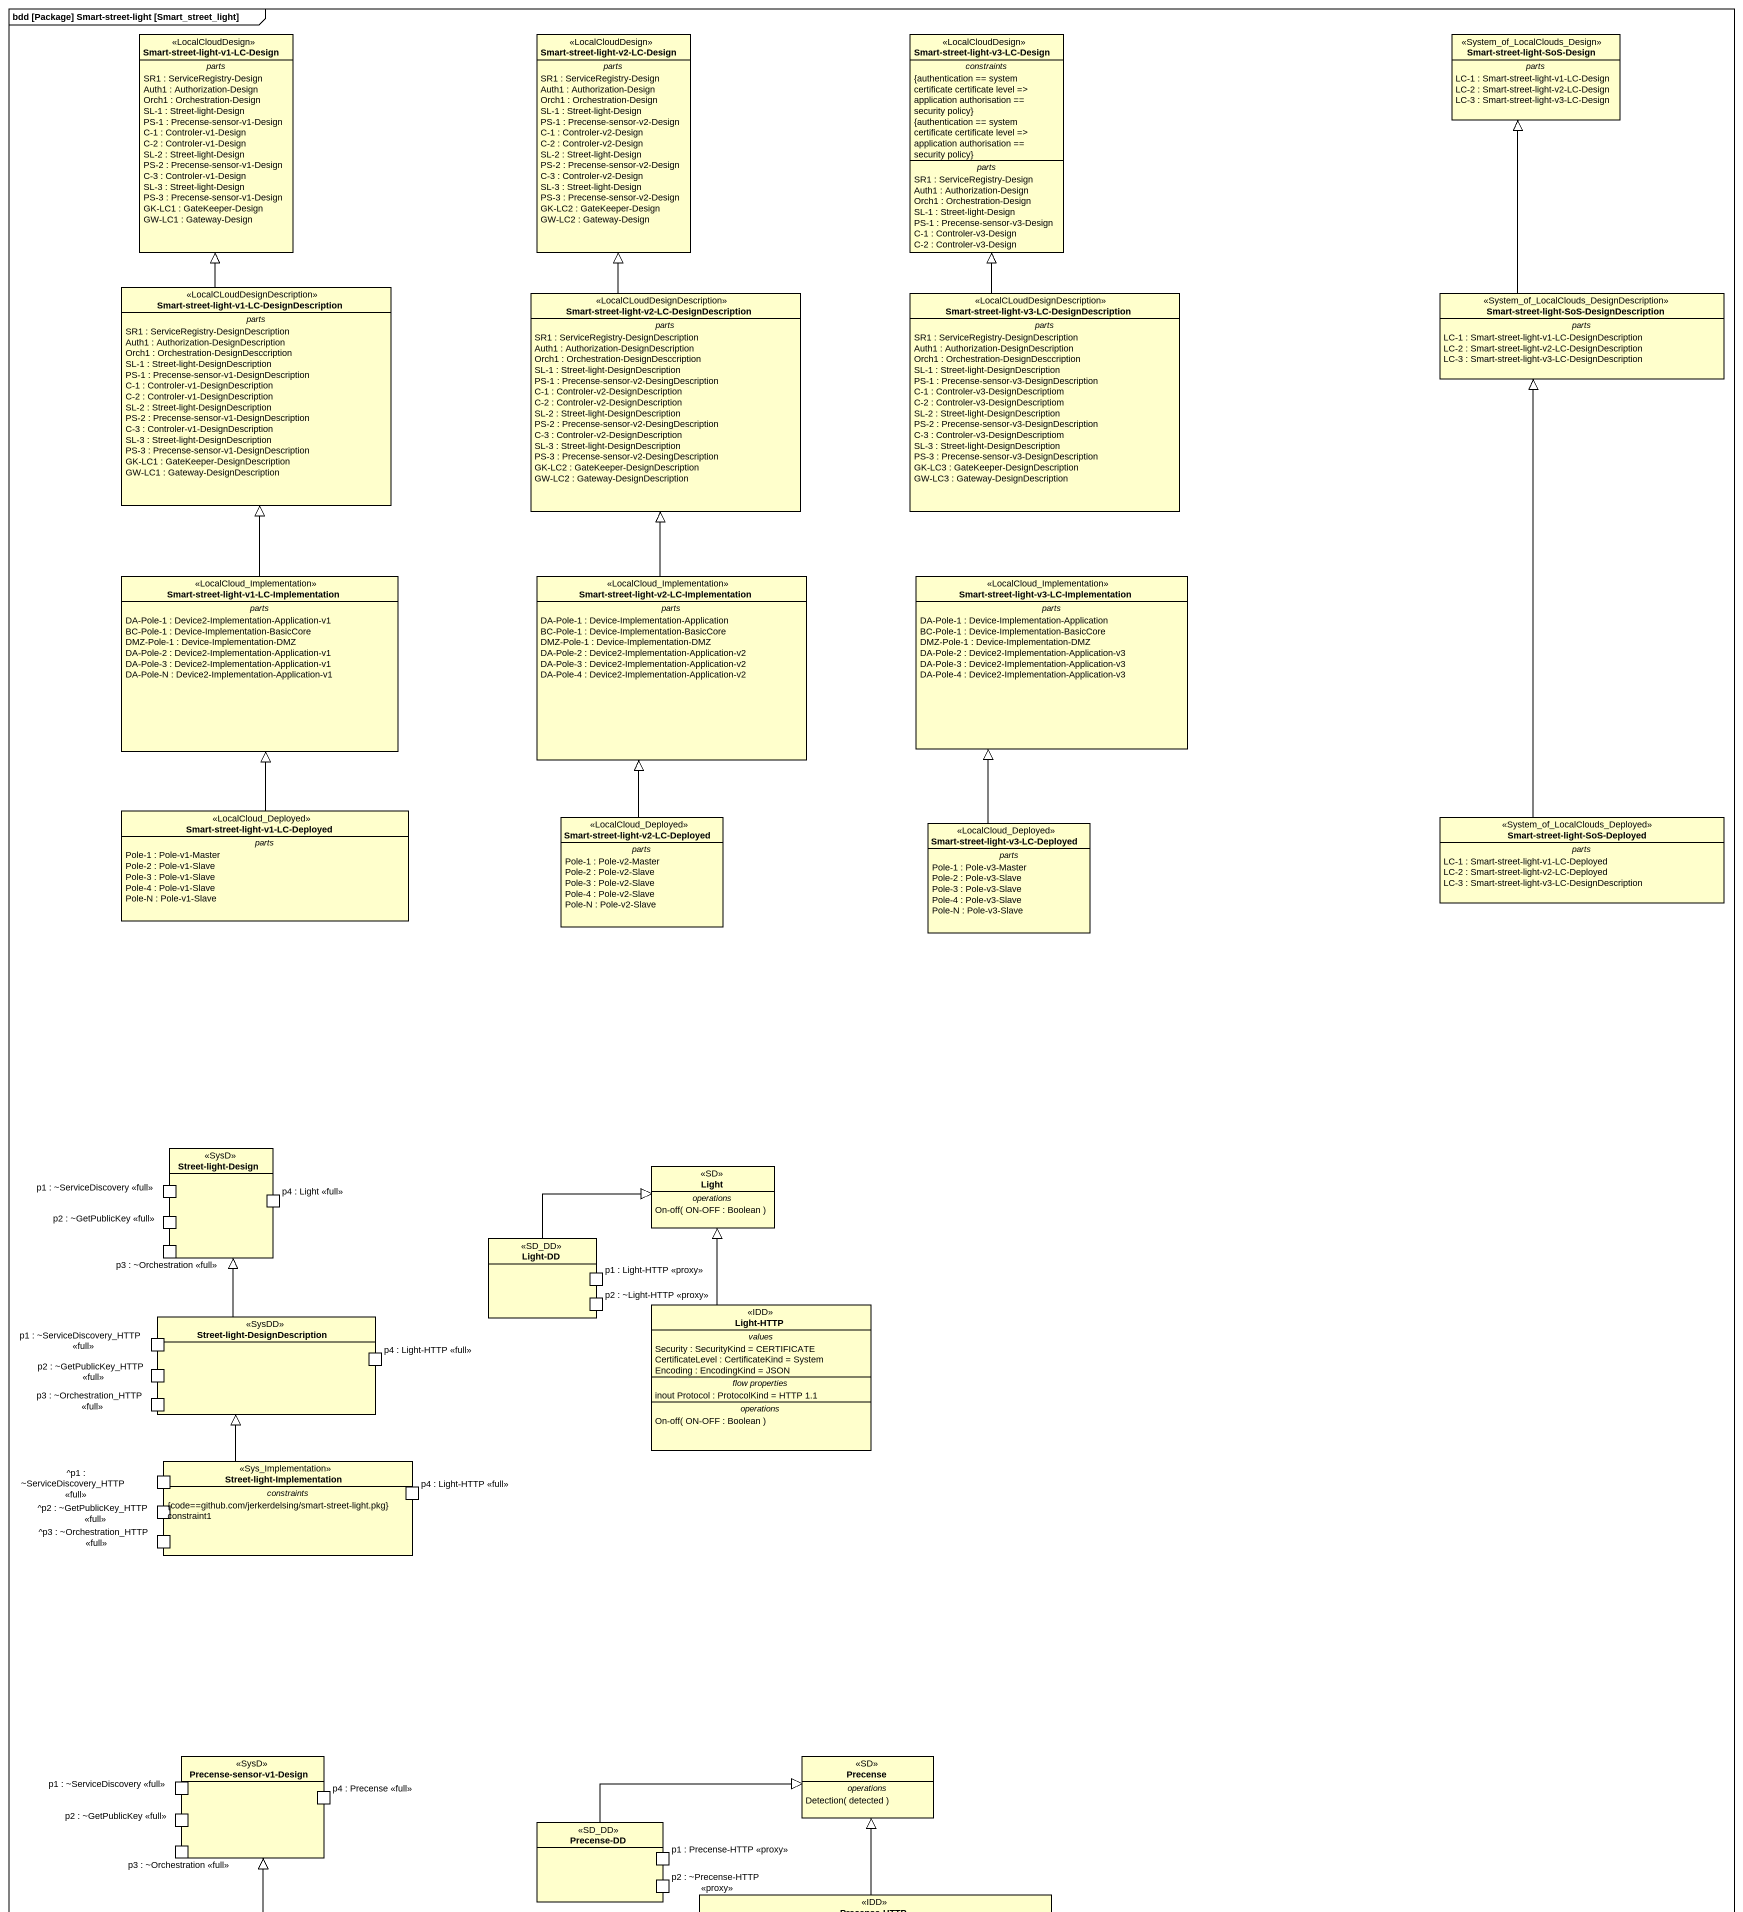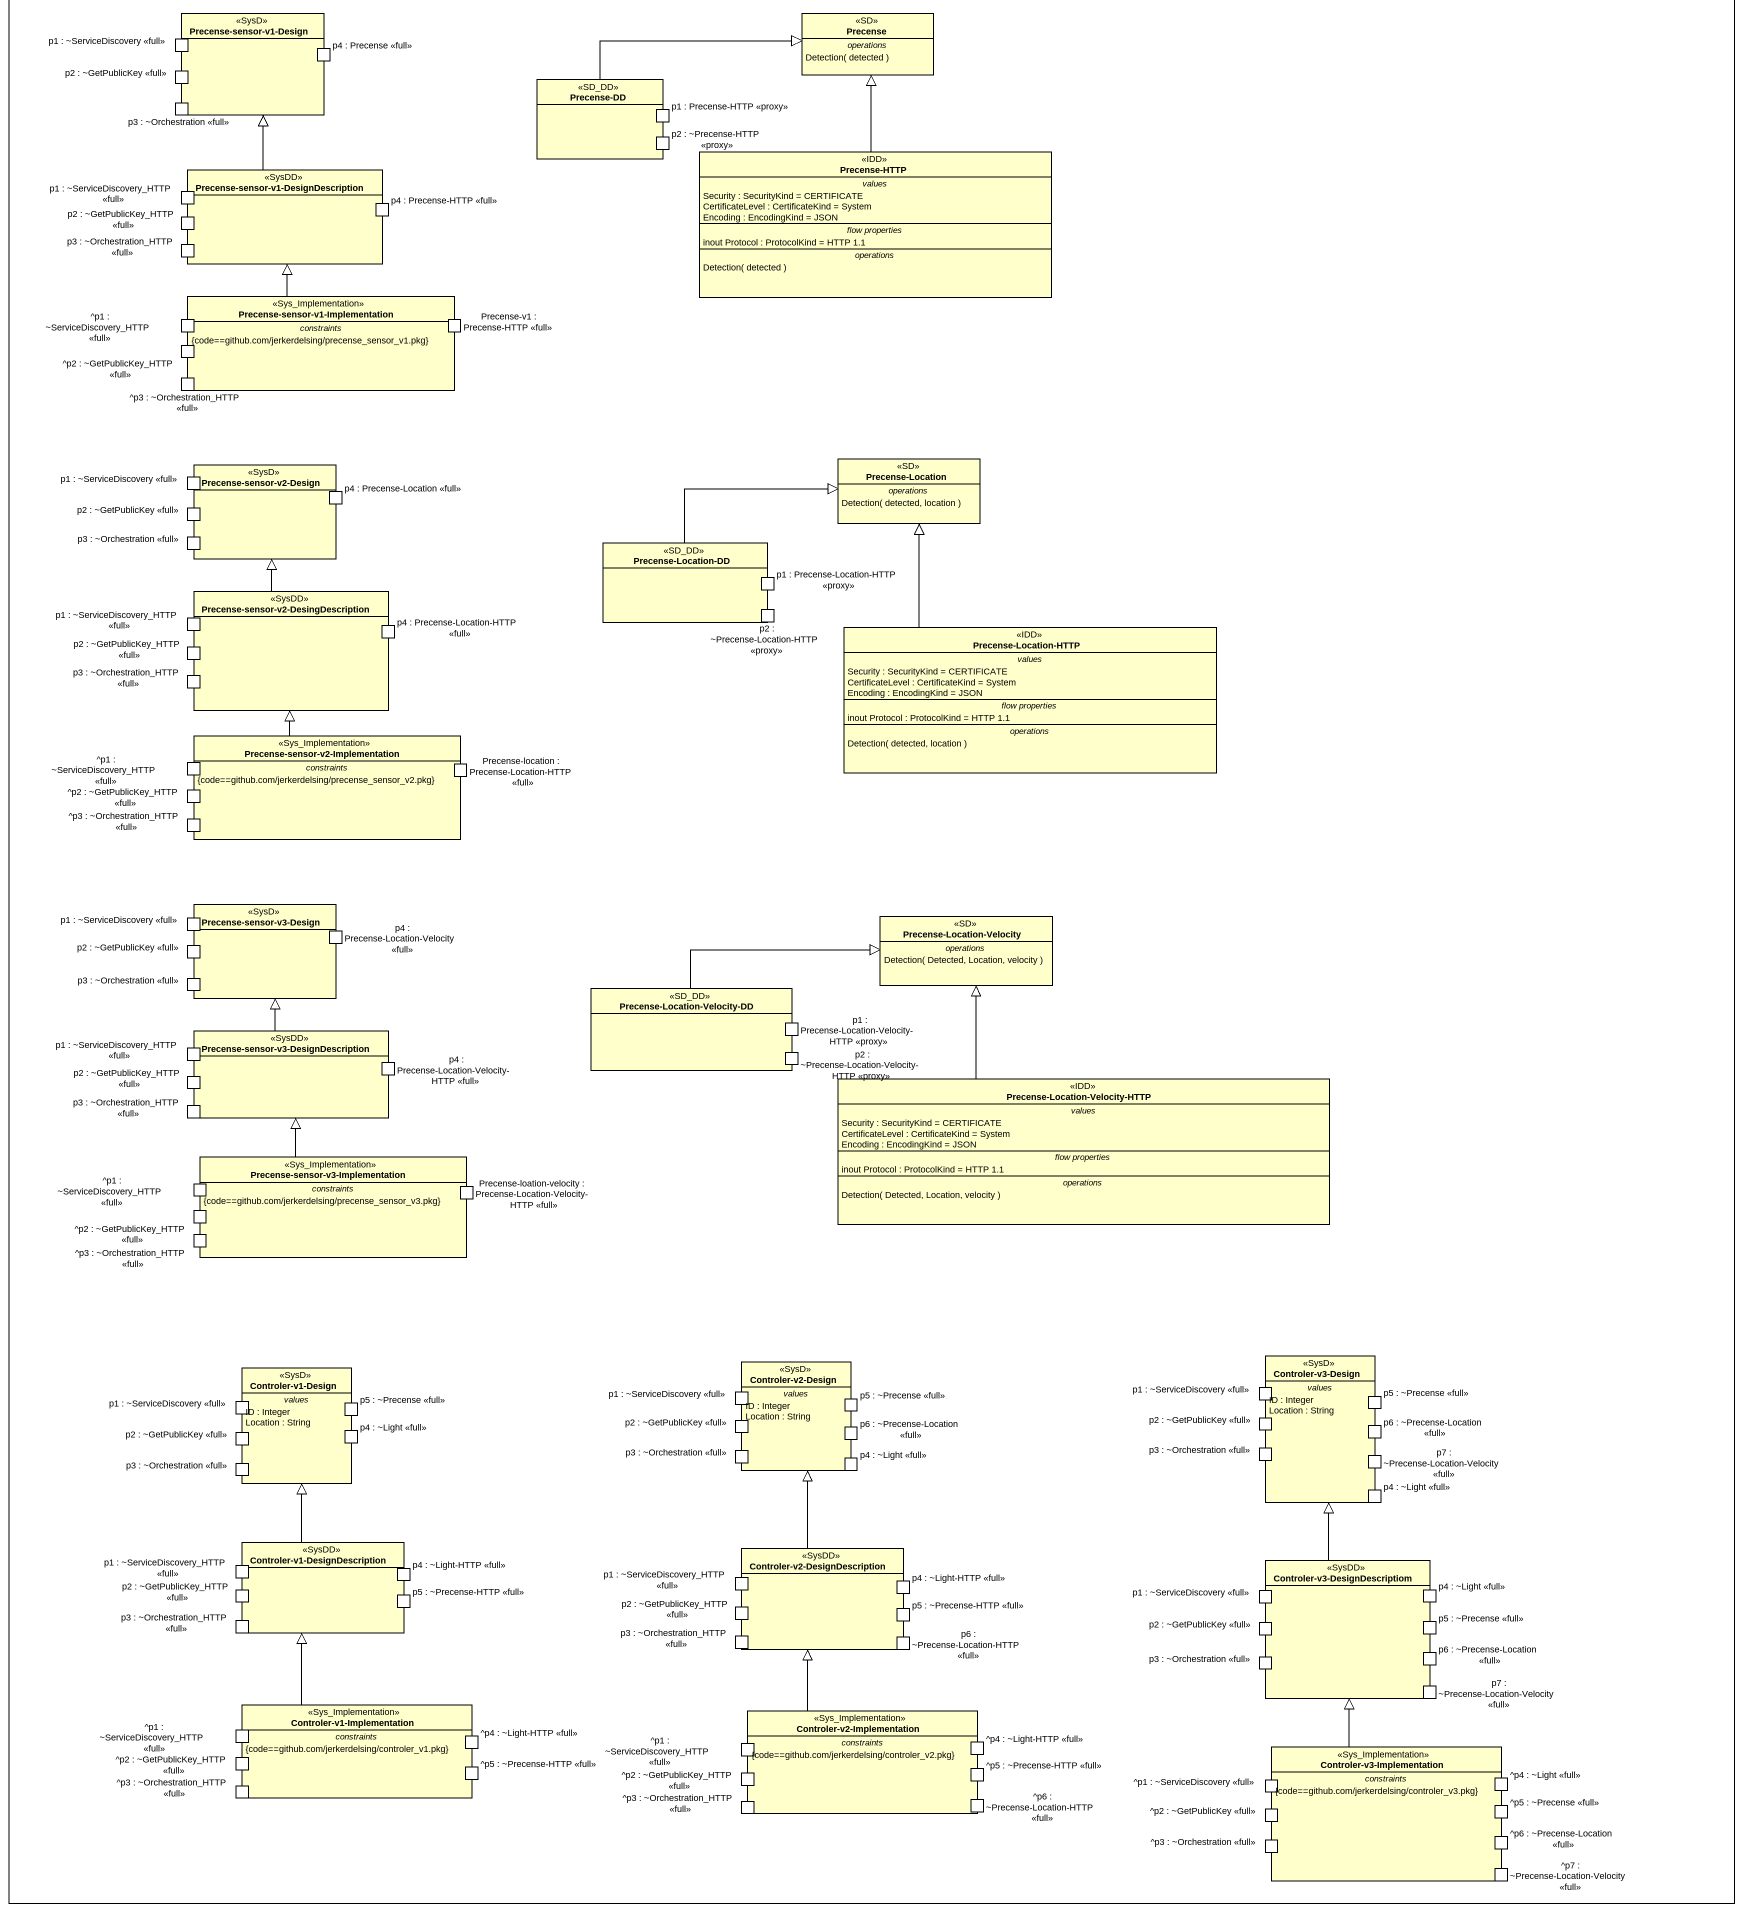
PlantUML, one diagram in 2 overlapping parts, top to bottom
@startuml
mainframe bdd [Package] Smart-street-light [Smart_street_light]
allowmixing
hide circle
hide empty members
class "Smart-street-light-v1-LC-Design" as Smart_street_light_v1_LC <<LocalCloudDesign>> {
  -- parts --
  SR1 : ServiceRegistry-Design
  Auth1 : Authorization-Design
  Orch1 : Orchestration-Design
  SL-1 : Street-light-Design
  PS-1 : Precense-sensor-v1-Design
  C-1 : Controler-v1-Design
  C-2 : Controler-v1-Design
  SL-2 : Street-light-Design
  PS-2 : Precense-sensor-v1-Design
  C-3 : Controler-v1-Design
  SL-3 : Street-light-Design
  PS-3 : Precense-sensor-v1-Design
  GK-LC1 : GateKeeper-Design
  GW-LC1 : Gateway-Design
}
class "Smart-street-light-v2-LC-Design" as Smart_street_light_v2_LC <<LocalCloudDesign>> {
  -- parts --
  SR1 : ServiceRegistry-Design
  Auth1 : Authorization-Design
  Orch1 : Orchestration-Design
  SL-1 : Street-light-Design
  PS-1 : Precense-sensor-v2-Design
  C-1 : Controler-v2-Design
  C-2 : Controler-v2-Design
  SL-2 : Street-light-Design
  PS-2 : Precense-sensor-v2-Design
  C-3 : Controler-v2-Design
  SL-3 : Street-light-Design
  PS-3 : Precense-sensor-v2-Design
  GK-LC2 : GateKeeper-Design
  GW-LC2 : Gateway-Design
}
class "Smart-street-light-v3-LC-Design" as Smart_street_light_v3_LC <<LocalCloudDesign>> {
  -- constraints --
  {authentication == system certificate certificate level => application authorisation == security policy}
  {authentication == system certificate certificate level => application authorisation == security policy}
  -- parts --
  SR1 : ServiceRegistry-Design
  Auth1 : Authorization-Design
  Orch1 : Orchestration-Design
  SL-1 : Street-light-Design
  PS-1 : Precense-sensor-v3-Design
  C-1 : Controler-v3-Design
  C-2 : Controler-v3-Design
}
class "Smart-street-light-SoS-Design" as Smart_street_light_SoS <<System_of_LocalClouds_Design>> {
  -- parts --
  LC-1 : Smart-street-light-v1-LC-Design
  LC-2 : Smart-street-light-v2-LC-Design
  LC-3 : Smart-street-light-v3-LC-Design
}
class "Smart-street-light-v1-LC-DesignDescription" as Smart_street_light_v1_LC_2 <<LocalCLoudDesignDescription>> {
  -- parts --
  SR1 : ServiceRegistry-DesignDescription
  Auth1 : Authorization-DesignDescription
  Orch1 : Orchestration-DesignDesccription
  SL-1 : Street-light-DesignDescription
  PS-1 : Precense-sensor-v1-DesignDescription
  C-1 : Controler-v1-DesignDescription
  C-2 : Controler-v1-DesignDescription
  SL-2 : Street-light-DesignDescription
  PS-2 : Precense-sensor-v1-DesignDescription
  C-3 : Controler-v1-DesignDescription
  SL-3 : Street-light-DesignDescription
  PS-3 : Precense-sensor-v1-DesignDescription
  GK-LC1 : GateKeeper-DesignDescription
  GW-LC1 : Gateway-DesignDescription
}
class "Smart-street-light-v2-LC-DesignDescription" as Smart_street_light_v2_LC_2 <<LocalCLoudDesignDescription>> {
  -- parts --
  SR1 : ServiceRegistry-DesignDescription
  Auth1 : Authorization-DesignDescription
  Orch1 : Orchestration-DesignDesccription
  SL-1 : Street-light-DesignDescription
  PS-1 : Precense-sensor-v2-DesingDescription
  C-1 : Controler-v2-DesignDescription
  C-2 : Controler-v2-DesignDescription
  SL-2 : Street-light-DesignDescription
  PS-2 : Precense-sensor-v2-DesingDescription
  C-3 : Controler-v2-DesignDescription
  SL-3 : Street-light-DesignDescription
  PS-3 : Precense-sensor-v2-DesingDescription
  GK-LC2 : GateKeeper-DesignDescription
  GW-LC2 : Gateway-DesignDescription
}
class "Smart-street-light-v3-LC-DesignDescription" as Smart_street_light_v3_LC_2 <<LocalCLoudDesignDescription>> {
  -- parts --
  SR1 : ServiceRegistry-DesignDescription
  Auth1 : Authorization-DesignDescription
  Orch1 : Orchestration-DesignDesccription
  SL-1 : Street-light-DesignDescription
  PS-1 : Precense-sensor-v3-DesignDescription
  C-1 : Controler-v3-DesignDescriptiom
  C-2 : Controler-v3-DesignDescriptiom
  SL-2 : Street-light-DesignDescription
  PS-2 : Precense-sensor-v3-DesignDescription
  C-3 : Controler-v3-DesignDescriptiom
  SL-3 : Street-light-DesignDescription
  PS-3 : Precense-sensor-v3-DesignDescription
  GK-LC3 : GateKeeper-DesignDescription
  GW-LC3 : Gateway-DesignDescription
}
class "Smart-street-light-SoS-DesignDescription" as Smart_street_light_SoS_2 <<System_of_LocalClouds_DesignDescription>> {
  -- parts --
  LC-1 : Smart-street-light-v1-LC-DesignDescription
  LC-2 : Smart-street-light-v2-LC-DesignDescription
  LC-3 : Smart-street-light-v3-LC-DesignDescription
}
class "Smart-street-light-v1-LC-Implementation" as Smart_street_light_v1_LC_3 <<LocalCloud_Implementation>> {
  -- parts --
  DA-Pole-1 : Device2-Implementation-Application-v1
  BC-Pole-1 : Device-Implementation-BasicCore
  DMZ-Pole-1 : Device-Implementation-DMZ
  DA-Pole-2 : Device2-Implementation-Application-v1
  DA-Pole-3 : Device2-Implementation-Application-v1
  DA-Pole-N : Device2-Implementation-Application-v1
}
class "Smart-street-light-v2-LC-Implementation" as Smart_street_light_v2_LC_3 <<LocalCloud_Implementation>> {
  -- parts --
  DA-Pole-1 : Device-Implementation-Application
  BC-Pole-1 : Device-Implementation-BasicCore
  DMZ-Pole-1 : Device-Implementation-DMZ
  DA-Pole-2 : Device2-Implementation-Application-v2
  DA-Pole-3 : Device2-Implementation-Application-v2
  DA-Pole-4 : Device2-Implementation-Application-v2
}
class "Smart-street-light-v3-LC-Implementation" as Smart_street_light_v3_LC_3 <<LocalCloud_Implementation>> {
  -- parts --
  DA-Pole-1 : Device-Implementation-Application
  BC-Pole-1 : Device-Implementation-BasicCore
  DMZ-Pole-1 : Device-Implementation-DMZ
  DA-Pole-2 : Device2-Implementation-Application-v3
  DA-Pole-3 : Device2-Implementation-Application-v3
  DA-Pole-4 : Device2-Implementation-Application-v3
}
class "Smart-street-light-v1-LC-Deployed" as Smart_street_light_v1_LC_4 <<LocalCloud_Deployed>> {
  -- parts --
  Pole-1 : Pole-v1-Master
  Pole-2 : Pole-v1-Slave
  Pole-3 : Pole-v1-Slave
  Pole-4 : Pole-v1-Slave
  Pole-N : Pole-v1-Slave
}
class "Smart-street-light-v2-LC-Deployed" as Smart_street_light_v2_LC_4 <<LocalCloud_Deployed>> {
  -- parts --
  Pole-1 : Pole-v2-Master
  Pole-2 : Pole-v2-Slave
  Pole-3 : Pole-v2-Slave
  Pole-4 : Pole-v2-Slave
  Pole-N : Pole-v2-Slave
}
class "Smart-street-light-v3-LC-Deployed" as Smart_street_light_v3_LC_4 <<LocalCloud_Deployed>> {
  -- parts --
  Pole-1 : Pole-v3-Master
  Pole-2 : Pole-v3-Slave
  Pole-3 : Pole-v3-Slave
  Pole-4 : Pole-v3-Slave
  Pole-N : Pole-v3-Slave
}
class "Smart-street-light-SoS-Deployed" as Smart_street_light_SoS_3 <<System_of_LocalClouds_Deployed>> {
  -- parts --
  LC-1 : Smart-street-light-v1-LC-Deployed
  LC-2 : Smart-street-light-v2-LC-Deployed
  LC-3 : Smart-street-light-v3-LC-DesignDescription
}
rectangle "Street-light-Design" as Street_light_Design <<SysD>> {
  port "p1 : ~ServiceDiscovery <<full>>" as p1_ServiceDiscovery_full
  port "p2 : ~GetPublicKey <<full>>" as p2_GetPublicKey_full
  port "p4 : Light <<full>>" as p4_Light_full
  port "p3 : ~Orchestration <<full>>" as p3_Orchestration_full
}
class Light <<SD>> {
  -- operations --
  On-off( ON-OFF : Boolean )
}
rectangle "Light-DD" as Light_DD <<SD_DD>> {
  port "p1 : Light-HTTP <<proxy>>" as p1_Light_HTTP_proxy
  port "p2 : ~Light-HTTP <<proxy>>" as p2_Light_HTTP_proxy
}
class "Light-HTTP" as Light_HTTP <<IDD>> {
  -- values --
  Security : SecurityKind = CERTIFICATE
  CertificateLevel : CertificateKind = System
  Encoding : EncodingKind = JSON
  -- flow properties --
  inout Protocol : ProtocolKind = HTTP 1.1
  -- operations --
  On-off( ON-OFF : Boolean )
}
rectangle "Street-light-DesignDescription" as Street_light <<SysDD>> {
  port "p1 : ~ServiceDiscovery_HTTP <<full>>" as p1_ServiceDiscovery_HTTP
  port "p2 : ~GetPublicKey_HTTP <<full>>" as p2_GetPublicKey_HTTP_full
  port "p4 : Light-HTTP <<full>>" as p4_Light_HTTP_full
  port "p3 : ~Orchestration_HTTP <<full>>" as p3_Orchestration_HTTP_full
}
class "Street-light-Implementation" as Street_light_Implementation <<Sys_Implementation>> {
  -- constraints --
  {code==github.com/jerkerdelsing/smart-street-light.pkg}
  constraint1
  -- ports --
  ^p2 : ~GetPublicKey_HTTP <<full>>
  ^p3 : ~Orchestration_HTTP <<full>>
  p4 : Light-HTTP <<full>>
  ^p1 : ~ServiceDiscovery_HTTP <<full>>
}
rectangle "Precense-sensor-v1-Design" as Precense_sensor_v1_Design <<SysD>> {
  port "p1 : ~ServiceDiscovery <<full>>" as p1_ServiceDiscovery_full_2
  port "p4 : Precense <<full>>" as p4_Precense_full
  port "p2 : ~GetPublicKey <<full>>" as p2_GetPublicKey_full_2
  port "p3 : ~Orchestration <<full>>" as p3_Orchestration_full_2
}
class Precense <<SD>> {
  -- operations --
  Detection( detected )
}
rectangle "Precense-DD" as Precense_DD <<SD_DD>> {
  port "p1 : Precense-HTTP <<proxy>>" as p1_Precense_HTTP_proxy
  port "p2 : ~Precense-HTTP <<proxy>>" as p2_Precense_HTTP_proxy
}
rectangle "Precense-sensor-v1-DesignDescription" as Precense_sensor_v1 <<SysDD>> {
  port "p1 : ~ServiceDiscovery_HTTP <<full>>" as p1_ServiceDiscovery_HTTP_3
  port "p2 : ~GetPublicKey_HTTP <<full>>" as p2_GetPublicKey_HTTP_full_3
  port "p4 : Precense-HTTP <<full>>" as p4_Precense_HTTP_full
  port "p3 : ~Orchestration_HTTP <<full>>" as p3_Orchestration_HTTP_full_3
}
class "Precense-HTTP" as Precense_HTTP <<IDD>> {
  -- values --
  Security : SecurityKind = CERTIFICATE
  CertificateLevel : CertificateKind = System
  Encoding : EncodingKind = JSON
  -- flow properties --
  inout Protocol : ProtocolKind = HTTP 1.1
  -- operations --
  Detection( detected )
}
class "Precense-sensor-v1-Implementation" as Precense_sensor_v1_2 <<Sys_Implementation>> {
  -- constraints --
  {code==github.com/jerkerdelsing/precense_sensor_v1.pkg}
  -- ports --
  ^p1 : ~ServiceDiscovery_HTTP <<full>>
  ^p2 : ~GetPublicKey_HTTP <<full>>
  ^p3 : ~Orchestration_HTTP <<full>>
  Precense-v1 : Precense-HTTP <<full>>
}
rectangle "Precense-sensor-v2-Design" as Precense_sensor_v2_Design <<SysD>> {
  port "p1 : ~ServiceDiscovery <<full>>" as p1_ServiceDiscovery_full_3
  port "p4 : Precense-Location <<full>>" as p4_Precense_Location_full
  port "p2 : ~GetPublicKey <<full>>" as p2_GetPublicKey_full_3
  port "p3 : ~Orchestration <<full>>" as p3_Orchestration_full_3
}
class "Precense-Location" as Precense_Location <<SD>> {
  -- operations --
  Detection( detected, location )
}
rectangle "Precense-Location-DD" as Precense_Location_DD <<SD_DD>> {
  port "p1 : Precense-Location-HTTP <<proxy>>" as p1_Precense_Location_HTTP
  port "p2 : ~Precense-Location-HTTP <<proxy>>" as p2_Precense_Location_HTTP
}
rectangle "Precense-sensor-v2-DesingDescription" as Precense_sensor_v2 <<SysDD>> {
  port "p1 : ~ServiceDiscovery_HTTP <<full>>" as p1_ServiceDiscovery_HTTP_5
  port "p2 : ~GetPublicKey_HTTP <<full>>" as p2_GetPublicKey_HTTP_full_5
  port "p4 : Precense-Location-HTTP <<full>>" as p4_Precense_Location_HTTP
  port "p3 : ~Orchestration_HTTP <<full>>" as p3_Orchestration_HTTP_full_5
}
class "Precense-Location-HTTP" as Precense_Location_HTTP <<IDD>> {
  -- values --
  Security : SecurityKind = CERTIFICATE
  CertificateLevel : CertificateKind = System
  Encoding : EncodingKind = JSON
  -- flow properties --
  inout Protocol : ProtocolKind = HTTP 1.1
  -- operations --
  Detection( detected, location )
}
class "Precense-sensor-v2-Implementation" as Precense_sensor_v2_2 <<Sys_Implementation>> {
  -- constraints --
  {code==github.com/jerkerdelsing/precense_sensor_v2.pkg}
  -- ports --
  ^p1 : ~ServiceDiscovery_HTTP <<full>>
  ^p2 : ~GetPublicKey_HTTP <<full>>
  ^p3 : ~Orchestration_HTTP <<full>>
  Precense-location : Precense-Location-HTTP <<full>>
}
rectangle "Precense-sensor-v3-Design" as Precense_sensor_v3_Design <<SysD>> {
  port "p1 : ~ServiceDiscovery <<full>>" as p1_ServiceDiscovery_full_4
  port "p2 : ~GetPublicKey <<full>>" as p2_GetPublicKey_full_4
  port "p4 : Precense-Location-Velocity <<full>>" as p4_Precense_Location
  port "p3 : ~Orchestration <<full>>" as p3_Orchestration_full_4
}
class "Precense-Location-Velocity" as Precense_Location_Velocity <<SD>> {
  -- operations --
  Detection( Detected, Location, velocity )
}
rectangle "Precense-Location-Velocity-DD" as Precense_Location_Velocity_2 <<SD_DD>> {
  port "p1 : Precense-Location-Velocity-HTTP <<proxy>>" as p1_Precense_Location
  port "p2 : ~Precense-Location-Velocity-HTTP <<proxy>>" as p2_Precense_Location
}
rectangle "Precense-sensor-v3-DesignDescription" as Precense_sensor_v3 <<SysDD>> {
  port "p1 : ~ServiceDiscovery_HTTP <<full>>" as p1_ServiceDiscovery_HTTP_7
  port "p4 : Precense-Location-Velocity-HTTP <<full>>" as p4_Precense_Location_2
  port "p2 : ~GetPublicKey_HTTP <<full>>" as p2_GetPublicKey_HTTP_full_7
  port "p3 : ~Orchestration_HTTP <<full>>" as p3_Orchestration_HTTP_full_7
}
class "Precense-Location-Velocity-HTTP" as Precense_Location_Velocity_3 <<IDD>> {
  -- values --
  Security : SecurityKind = CERTIFICATE
  CertificateLevel : CertificateKind = System
  Encoding : EncodingKind = JSON
  -- flow properties --
  inout Protocol : ProtocolKind = HTTP 1.1
  -- operations --
  Detection( Detected, Location, velocity )
}
class "Precense-sensor-v3-Implementation" as Precense_sensor_v3_2 <<Sys_Implementation>> {
  -- constraints --
  {code==github.com/jerkerdelsing/precense_sensor_v3.pkg}
  -- ports --
  ^p1 : ~ServiceDiscovery_HTTP <<full>>
  ^p2 : ~GetPublicKey_HTTP <<full>>
  ^p3 : ~Orchestration_HTTP <<full>>
  Precense-loation-velocity : Precense-Location-Velocity-HTTP <<full>>
}
class "Controler-v1-Design" as Controler_v1_Design <<SysD>> {
  -- values --
  ID : Integer
  Location : String
  -- ports --
  p1 : ~ServiceDiscovery <<full>>
  p2 : ~GetPublicKey <<full>>
  p3 : ~Orchestration <<full>>
  p4 : ~Light <<full>>
  p5 : ~Precense <<full>>
}
class "Controler-v2-Design" as Controler_v2_Design <<SysD>> {
  -- values --
  ID : Integer
  Location : String
  -- ports --
  p1 : ~ServiceDiscovery <<full>>
  p2 : ~GetPublicKey <<full>>
  p3 : ~Orchestration <<full>>
  p4 : ~Light <<full>>
  p5 : ~Precense <<full>>
  p6 : ~Precense-Location <<full>>
}
class "Controler-v3-Design" as Controler_v3_Design <<SysD>> {
  -- values --
  ID : Integer
  Location : String
  -- ports --
  p1 : ~ServiceDiscovery <<full>>
  p2 : ~GetPublicKey <<full>>
  p3 : ~Orchestration <<full>>
  p4 : ~Light <<full>>
  p5 : ~Precense <<full>>
  p6 : ~Precense-Location <<full>>
  p7 : ~Precense-Location-Velocity <<full>>
}
rectangle "Controler-v1-DesignDescription" as Controler_v1 <<SysDD>> {
  port "p1 : ~ServiceDiscovery_HTTP <<full>>" as p1_ServiceDiscovery_HTTP_9
  port "p4 : ~Light-HTTP <<full>>" as p4_Light_HTTP_full_3
  port "p2 : ~GetPublicKey_HTTP <<full>>" as p2_GetPublicKey_HTTP_full_9
  port "p5 : ~Precense-HTTP <<full>>" as p5_Precense_HTTP_full
  port "p3 : ~Orchestration_HTTP <<full>>" as p3_Orchestration_HTTP_full_9
}
rectangle "Controler-v2-DesignDescription" as Controler_v2 <<SysDD>> {
  port "p1 : ~ServiceDiscovery_HTTP <<full>>" as p1_ServiceDiscovery_HTTP_10
  port "p2 : ~GetPublicKey_HTTP <<full>>" as p2_GetPublicKey_HTTP_full_10
  port "p4 : ~Light-HTTP <<full>>" as p4_Light_HTTP_full_4
  port "p5 : ~Precense-HTTP <<full>>" as p5_Precense_HTTP_full_2
  port "p3 : ~Orchestration_HTTP <<full>>" as p3_Orchestration_HTTP_full_10
  port "p6 : ~Precense-Location-HTTP <<full>>" as p6_Precense_Location_HTTP
}
rectangle "Controler-v3-DesignDescriptiom" as Controler_v3 <<SysDD>> {
  port "p1 : ~ServiceDiscovery <<full>>" as p1_ServiceDiscovery_full_8
  port "p4 : ~Light <<full>>" as p4_Light_full_5
  port "p2 : ~GetPublicKey <<full>>" as p2_GetPublicKey_full_8
  port "p5 : ~Precense <<full>>" as p5_Precense_full_4
  port "p6 : ~Precense-Location <<full>>" as p6_Precense_Location_full_3
  port "p3 : ~Orchestration <<full>>" as p3_Orchestration_full_8
  port "p7 : ~Precense-Location-Velocity <<full>>" as p7_Precense_Location_2
}
class "Controler-v1-Implementation" as Controler_v1_Implementation <<Sys_Implementation>> {
  -- constraints --
  {code==github.com/jerkerdelsing/controler_v1.pkg}
  -- ports --
  ^p1 : ~ServiceDiscovery_HTTP <<full>>
  ^p2 : ~GetPublicKey_HTTP <<full>>
  ^p3 : ~Orchestration_HTTP <<full>>
  ^p4 : ~Light-HTTP <<full>>
  ^p5 : ~Precense-HTTP <<full>>
}
class "Controler-v2-Implementation" as Controler_v2_Implementation <<Sys_Implementation>> {
  -- constraints --
  {code==github.com/jerkerdelsing/controler_v2.pkg}
  -- ports --
  ^p1 : ~ServiceDiscovery_HTTP <<full>>
  ^p2 : ~GetPublicKey_HTTP <<full>>
  ^p3 : ~Orchestration_HTTP <<full>>
  ^p4 : ~Light-HTTP <<full>>
  ^p5 : ~Precense-HTTP <<full>>
  ^p6 : ~Precense-Location-HTTP <<full>>
}
class "Controler-v3-Implementation" as Controler_v3_Implementation <<Sys_Implementation>> {
  -- constraints --
  {code==github.com/jerkerdelsing/controler_v3.pkg}
  -- ports --
  ^p1 : ~ServiceDiscovery <<full>>
  ^p2 : ~GetPublicKey <<full>>
  ^p3 : ~Orchestration <<full>>
  ^p4 : ~Light <<full>>
  ^p5 : ~Precense <<full>>
  ^p6 : ~Precense-Location <<full>>
  ^p7 : ~Precense-Location-Velocity <<full>>
}
Smart_street_light_v1_LC_2 -up-|> Smart_street_light_v1_LC
Smart_street_light_v2_LC_2 -up-|> Smart_street_light_v2_LC
Smart_street_light_v3_LC_2 -up-|> Smart_street_light_v3_LC
Smart_street_light_SoS_2 -up-|> Smart_street_light_SoS
Smart_street_light_v1_LC_3 -up-|> Smart_street_light_v1_LC_2
Smart_street_light_v2_LC_3 -up-|> Smart_street_light_v2_LC_2
Smart_street_light_v1_LC_4 -up-|> Smart_street_light_v1_LC_3
Smart_street_light_v2_LC_4 -up-|> Smart_street_light_v2_LC_3
Smart_street_light_v3_LC_4 -up-|> Smart_street_light_v3_LC_3
Smart_street_light_SoS_3 -up-|> Smart_street_light_SoS_2
Light_DD -right-|> Light
Light_HTTP -up-|> Light
Street_light -up-|> Street_light_Design
Street_light_Implementation -up-|> Street_light
Precense_DD -right-|> Precense
Precense_sensor_v1 -up-|> Precense_sensor_v1_Design
Precense_HTTP -up-|> Precense
Precense_sensor_v1_2 -up-|> Precense_sensor_v1
Precense_Location_DD -right-|> Precense_Location
Precense_sensor_v2 -up-|> Precense_sensor_v2_Design
Precense_Location_HTTP -up-|> Precense_Location
Precense_sensor_v2_2 -up-|> Precense_sensor_v2
Precense_Location_Velocity_2 -right-|> Precense_Location_Velocity
Precense_sensor_v3 -up-|> Precense_sensor_v3_Design
Precense_Location_Velocity_3 -up-|> Precense_Location_Velocity
Precense_sensor_v3_2 -up-|> Precense_sensor_v3
Controler_v1 -up-|> Controler_v1_Design
Controler_v2 -up-|> Controler_v2_Design
Controler_v3 -up-|> Controler_v3_Design
Controler_v1_Implementation -up-|> Controler_v1
Controler_v2_Implementation -up-|> Controler_v2
Controler_v3_Implementation -up-|> Controler_v3
@enduml
